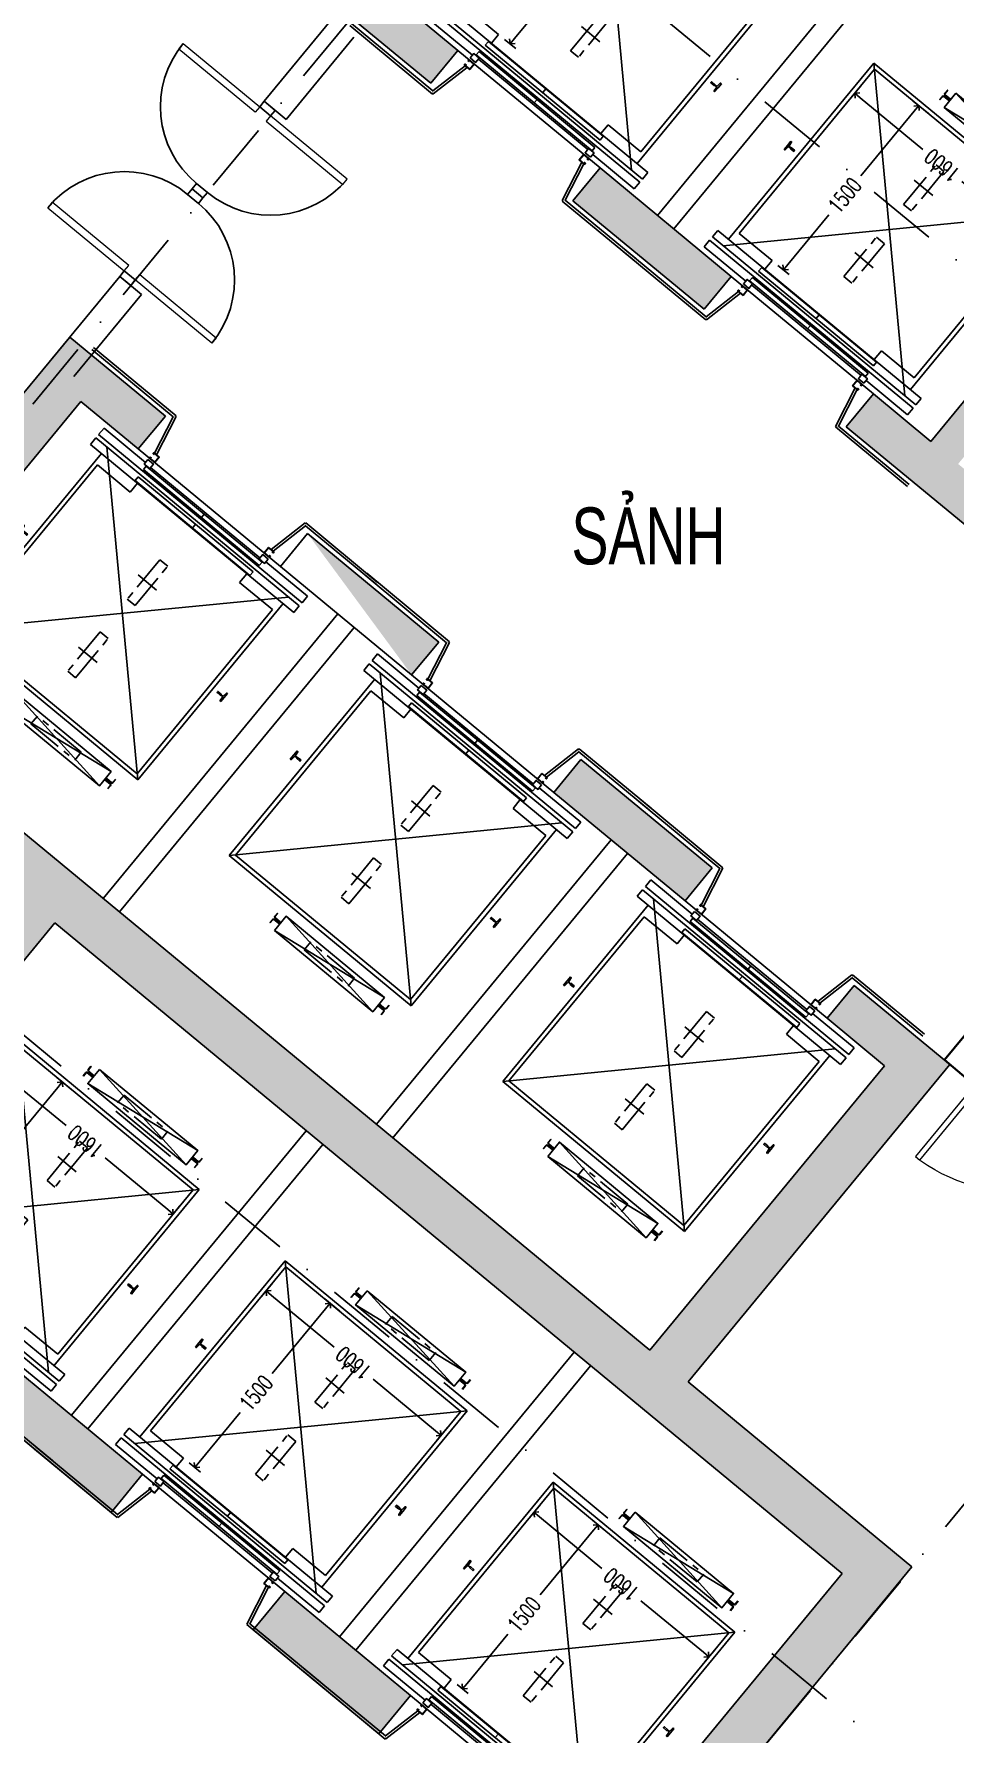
# Model space of a CAD drawing. Header units: millimetres. Extents: x -1534340 to 1713810, y -1348191 to 1114081.
# Drawn here: x 1480336 to 1486824, y -245561 to -233583 of the extents above; entities that cross this region are included whole.
import ezdxf
from ezdxf.enums import TextEntityAlignment as Align

# ---------------------------------------------------------------- set-up
doc = ezdxf.new("R2010")
doc.units = ezdxf.units.MM
doc.header["$LTSCALE"] = 100
doc.header["$PDMODE"] = 32
doc.header["$PDSIZE"] = 2.5
for name, pattern in [('HIDDEN', [0.375, 0.25, -0.125]), ('xref.asix of  podium$0$xref.asix of  podium$0$CENTERX2', [4, 2.5, -0.5, 0.5, -0.5]), ('xref.asix of  podium$0$xref.asix of  podium$0$DASHDOT', [1, 0.5, -0.25, 0, -0.25]), ('xref.asix of  podium$0$xref.asix of  podium$0$HIDDEN', [0.375, 0.25, -0.125]), ('xref.asix of  podium$0$xref.asix of  podium$0$PHANTOMX2', [5, 2.5, -0.5, 0.5, -0.5, 0.5, -0.5]), ('Xref.Asix of Basement B2$0$HIDDEN', [0.375, 0.25, -0.125])]:
    doc.linetypes.add(name, pattern=pattern)
for name, color, linetype, lineweight in [('A-DOOR', 1, 'Continuous', 9), ('KT-Net cat', 1, 'Continuous', 40), ('KT-Net cua', 87, 'Continuous', 9), ('x_C10_Core_Tower$0$A-DOOR', 31, 'Continuous', 5)]:
    doc.layers.add(name, color=color, linetype=linetype, lineweight=lineweight)
for name, color, linetype in [('A-WALL-FNSH', 200, 'Continuous'), ('ccu12-Manh', 8, 'Continuous'), ('KT-Text', 7, 'Continuous'), ('x_C10_Core_Tower$0$A-DOOR-SWING', 8, 'Continuous'), ('xref.asix of  podium$0$xref.asix of  podium$0$KC-Betong', 6, 'Continuous'), ('xref.asix of  podium$0$xref.asix of  podium$0$KT-Hatch', 251, 'Continuous'), ('xref.asix of  podium$0$xref.asix of  podium$0$KT-Luoi truc South Tower', 8, 'xref.asix of  podium$0$xref.asix of  podium$0$DASHDOT'), ('xref.asix of  podium$0$xref.asix of  podium$0$KT-Net cot vach', 6, 'Continuous'), ('xref.asix of  podium$0$xref.asix of  podium$0$KT-Net manh', 139, 'Continuous'), ('xref.asix of  podium$0$xref.asix of  podium$0$KT-Noi that', 36, 'Continuous'), ('xref.asix of  podium$0$xref.asix of  podium$0$KT-Thay', 7, 'Continuous')]:
    doc.layers.add(name, color=color, linetype=linetype)
doc.layers.add('Xref.Asix of Basement B2$0$KT-Chi gioi XD', color=7, linetype='Xref.Asix of Basement B2$0$HIDDEN', true_color=0x0066cc)
doc.styles.add('xref.asix of  podium$0$xref.asix of  podium$0$DIM', font='vnsimli.shx', dxfattribs={"width": 0.7})
doc.styles.add('Xref_ST_MBDV Cot vach 30.7.2022$0$Arial', font='arial.ttf', dxfattribs={"width": 0.7})
doc.dimstyles.new('xref.asix of  podium$0$xref.asix of  podium$0$CCU 1-100 A1', dxfattribs={"dimscale": 100, "dimtxt": 2.2, "dimasz": 1, "dimexe": 1, "dimexo": 0, "dimgap": 1, "dimtad": 1, "dimdec": 0, "dimdsep": 46, "dimtxsty": 'xref.asix of  podium$0$xref.asix of  podium$0$DIM', "dimblk1": 'xref.asix of  podium$0$xref.asix of  podium$0$_ARCHTICK', "dimblk2": 'xref.asix of  podium$0$xref.asix of  podium$0$_ARCHTICK', "dimsah": 1, "dimcen": 0, "dimdle": 1, "dimclrd": 256, "dimclre": 256, "dimclrt": 31, "dimadec": 0, "dimazin": 0, "dimtfac": 1, "dimtdec": 0, "dimtix": 1, "dimtmove": 2, "dimatfit": 3, "dimldrblk": 'xref.asix of  podium$0$xref.asix of  podium$0$_ARCHTICK', "dimfxl": 8, "dimtolj": 1, "dimarcsym": 0})

# ---------------------------------------------------------------- blocks, each defined once
blk = doc.blocks.new('xref.asix of  podium$0$xref.asix of  podium$0$_Open90')
at = {"color": 0, "linetype": 'ByBlock', "lineweight": -2}
for p, q in [((0, 0), (-1, 0)), ((-0.5, 0.5), (0, 0)), ((0, 0), (-0.5, -0.5))]:
    blk.add_line(p, q, dxfattribs=at)
blk = doc.blocks.new('*D2865')
at = {"layer": 'Defpoints', "color": 5, "transparency": 16777216}
for p, q in [((-2230.006080747116, 1494.255069669336), (-2230.006080747116, 1595.840436879545)), ((-730.0060807466507, 1457.189424308017), (-730.0060807466507, 1595.840436879545)), ((-2180.006080747116, 1545.840436879545), (-1728.427059651197, 1545.840436879545)), ((-780.0060807466507, 1545.840436879545), (-1371.760392984531, 1545.840436879545))]:
    blk.add_line(p, q, dxfattribs=at)
at = {"layer": 'Defpoints', "color": 0, "transparency": 16777216}
for p in [(-2230.006080747116, 1545.840436879545), (-2230.006080747116, 1494.255069669336, -3.230259272854623e-06), (-730.0060807466507, 1457.189424308017, -3.230259272854623e-06)]:
    blk.add_point(p, dxfattribs=at)
at = {"layer": 'Defpoints', "color": 5, "transparency": 16777216, "xscale": 50, "yscale": 50, "zscale": 50, "rotation": 180}
blk.add_blockref('xref.asix of  podium$0$xref.asix of  podium$0$_Open90', (-2230.006080747116, 1545.840436879545), dxfattribs=at)
at = {"layer": 'Defpoints', "color": 5, "transparency": 16777216, "xscale": 50, "yscale": 50, "zscale": 50}
blk.add_blockref('xref.asix of  podium$0$xref.asix of  podium$0$_Open90', (-730.0060807466507, 1545.840436879545), dxfattribs=at)
at = {"layer": 'Defpoints', "color": 5, "transparency": 16777216, "insert": (-1550.093726317864, 1545.840436877683), "char_height": 110, "attachment_point": 5, "style": 'xref.asix of  podium$0$xref.asix of  podium$0$DIM'}
blk.add_mtext('\\A1;1500', dxfattribs=at)
blk = doc.blocks.new('xref.asix of  podium$0$xref.asix of  podium$0$_ARCHTICK')
at = {"color": 0, "linetype": 'ByBlock', "const_width": 0.15}
blk.add_lwpolyline([(-0.5, -0.5), (0.5, 0.5)], dxfattribs=at)
blk = doc.blocks.new('*D2866')
at = {"layer": 'Defpoints', "color": 5, "transparency": 16777216}
for p, q in [((-879.0568600944248, 1950.00233189948), (-1000.17269061273, 1950.00233189948)), ((-950.1726906127304, 1900.00233189948), (-950.1726906127303, 1328.33566523095)), ((-950.1726906127301, 400.0023318976165), (-950.1726906127302, 971.668998564283)), ((-879.0568600944248, 350.0023318976165), (-1000.17269061273, 350.0023318976164))]:
    blk.add_line(p, q, dxfattribs=at)
at = {"layer": 'Defpoints', "color": 0, "transparency": 16777216}
for p in [(-879.0568600944248, 1950.00233189948, -3.230259272854623e-06), (-950.1726906127301, 350.0023318976164), (-879.0568600944248, 350.0023318976165, -3.230259272854622e-06)]:
    blk.add_point(p, dxfattribs=at)
at = {"layer": 'Defpoints', "color": 5, "transparency": 16777216, "xscale": 50, "yscale": 50, "zscale": 50}
for p, rotation in [((-950.1726906127304, 1950.00233189948), 90), ((-950.1726906127301, 350.0023318976164), 270)]:
    blk.add_blockref('xref.asix of  podium$0$xref.asix of  podium$0$_Open90', p, dxfattribs=dict(at, rotation=rotation))
at = {"layer": 'Defpoints', "color": 5, "transparency": 16777216, "insert": (-950.17269060947, 1150.002331897616), "char_height": 110, "attachment_point": 5, "rotation": 90, "style": 'xref.asix of  podium$0$xref.asix of  podium$0$DIM'}
blk.add_mtext('\\A1;1600', dxfattribs=at)
blk = doc.blocks.new('x_C10_Core_Tower$0$cd 80')
at = {"layer": 'x_C10_Core_Tower$0$A-DOOR'}
for points in [[(100, 0), (100, 700), (50, 700), (50, 0)], [(0, 0), (0, -100), (50, -100), (50, 0)], [(750, -2.91038304567337e-11), (750, -100.0000000000291), (800, -100.0000000000291), (800, -2.91038304567337e-11)]]:
    blk.add_lwpolyline(points, close=True, dxfattribs=at)
at = {"layer": 'x_C10_Core_Tower$0$A-DOOR-SWING'}
blk.add_arc((50, 0), 700, 0, 90, dxfattribs=at)
blk = doc.blocks.new('door')
at = {"layer": 'A-WALL-FNSH'}
for p, q in [((12553675.5, 610806.0000117016), (12553675.5, 610056)), ((12553875.5, 610806.0000117016), (12553875.5, 610055.9999999995)), ((12553675.5, 610056), (12553875.49999999, 610055.9999999995)), ((12553675.5, 608456.0000000005), (12553675.5, 607706.0000145743)), ((12553675.5, 608456.0000000005), (12553875.5, 608456)), ((12553875.5, 608456.0000000005), (12553875.5, 607706.0000145738))]:
    blk.add_line(p, q, dxfattribs=at)
at = {"layer": 'A-DOOR'}
for p, xscale, rotation in [((12553675.5, 610055.9999999986), -0.9999999999999999, 90), ((12553775.5, 608455.9999999981), -0.9999999999999998, 270)]:
    blk.add_blockref('x_C10_Core_Tower$0$cd 80', p, dxfattribs=dict(at, xscale=xscale, rotation=rotation))
for p, rotation in [((12553775.5, 610055.9999999981), 270), ((12553675.5, 608455.9999999986), 90)]:
    blk.add_blockref('x_C10_Core_Tower$0$cd 80', p, dxfattribs=dict(at, rotation=rotation))
blk = doc.blocks.new('Door 1.2m clear')
for points, elevation in [([(25.00310290046036, 199.9998936485499), (25.00373746268451, 1399.999893646687), (65.00373746082187, 1399.999872496352), (65.00310290232301, 199.9998724956531)], 4.460949439605047e-09), ([(-49.99700285680592, -5.820766090598768e-09), (25.00299714319408, -0.0001437005121260874), (25.00310290232301, 199.9998563001864), (-49.99689709767699, 199.9999999965075)], 4.460949439696192e-09), ([(1225.00274159573, -0.0001437019090855165), (1300.002741590142, -0.0002873947378003641), (1300.002847351134, 199.999712606892), (1225.002847351134, 199.9998562990222)], 0.000145722916264076)]:
    blk.add_lwpolyline(points, close=True, dxfattribs=dict(elevation=elevation))
at = {"color": 8}
blk.add_arc((-27.63843296840787, 149.9999214804266, -3.524967772395459e-05), 1253.725465295016, 2.483824472402556, 85.39429157732425, dxfattribs=at)
blk = doc.blocks.new('xref.asix of  podium$0$xref.asix of  podium$0$TM 1000kg')
at = {"layer": 'xref.asix of  podium$0$xref.asix of  podium$0$KT-Net manh'}
for p, q in [((-2849.992175524589, 2500.000000001863), (-2849.992175524589, 1742.237188449129)), ((-2831.992175524589, 2500.000000001863), (-2831.992175524123, 1754.380282491446)), ((-2499.99217552552, 1800), (-2500.000000003725, 500)), ((-2849.992175524589, 1742.237188449129), (-2846.992175522726, 1742.237188449129)), ((-2846.992175522726, 1742.237188449129), (-2846.99217552226, 1739.237188450992)), ((-2550.006080746651, 1674.237188450992), (-2846.99217552226, 1739.237188450992)), ((-2550.006080746651, 1692.663264481351), (-2831.992175524123, 1754.380282491446)), ((-2550.006080747116, 625.7628115508705), (-2846.992175522726, 560.7628115508705)), ((-2550.006080746651, 607.3367355205119), (-2831.992175524123, 545.6197175085545)), ((-2849.992175524123, 557.7628115508705), (-2846.992175522726, 557.7628115508705)), ((-2849.992175524589, -100), (-2849.992175524123, 557.7628115508705)), ((-2846.992175522726, 557.7628115508705), (-2846.992175522726, 560.7628115508705)), ((-2831.992175524589, -100), (-2831.992175524123, 545.6197175085545))]:
    blk.add_line(p, q, dxfattribs=at)
at = {"layer": 'xref.asix of  podium$0$xref.asix of  podium$0$KT-Net manh', "const_width": 2}
for points in [[(-2846.992175522726, 1742.237188449129), (-2831.992175524123, 1754.380282491446)], [(-2846.992175522726, 557.7628115508705), (-2831.992175524123, 545.6197175085545)]]:
    blk.add_lwpolyline(points, dxfattribs=at)
at = {"layer": 'xref.asix of  podium$0$xref.asix of  podium$0$KT-Net manh', "ltscale": 2}
for points in [[(-2510.006080746651, 1700.002331899479), (-2500.006080746185, 1700.002331899479), (-2500.006080746651, 1650.002331897616), (-2550.006080747116, 1650.002331897616), (-2550.006080747116, 1700.002331899479), (-2540.006080747116, 1700.002331897616), (-2540.006080746185, 1690.002331899479), (-2541.606080746744, 1690.002331897616), (-2541.606080746744, 1698.402331897989), (-2548.406080747023, 1698.402331897989), (-2548.406080746558, 1651.602331899107), (-2501.606080746744, 1651.602331899107), (-2501.606080746744, 1698.402331896126), (-2508.406080746558, 1698.402331897989), (-2508.406080746558, 1690.002331899479), (-2510.006080747116, 1690.002331895754)], [(-2510.006080747116, 599.9976681042463), (-2500.006080746651, 599.9976681042463), (-2500.006080747116, 649.9976681023836), (-2550.006080746185, 649.9976681042463), (-2550.006080746651, 599.9976681042463), (-2540.006080747116, 599.9976681042463), (-2540.006080747116, 609.9976681023836), (-2541.606080746744, 609.9976681042463), (-2541.606080746744, 601.5976681020111), (-2548.406080747023, 601.5976681038737), (-2548.406080746558, 648.3976681027561), (-2501.606080746744, 648.3976681046188), (-2501.606080746744, 601.5976681038737), (-2508.406080746558, 601.5976681038737), (-2508.406080747489, 609.9976681042463), (-2510.006080746651, 609.9976681042463)]]:
    blk.add_lwpolyline(points, close=True, dxfattribs=at)
at = {"layer": 'xref.asix of  podium$0$xref.asix of  podium$0$KT-Noi that', "linetype": 'Continuous', "ltscale": 2}
for p, q in [((-2460.006080746651, 2080.002331897616, -3.230259272854623e-06), (-2460.006080746651, 1700.002331897616, -3.230259272854623e-06)), ((-2400.006080747116, 2080.002331897616, -3.230259272854623e-06), (-2460.006080746651, 2080.002331897616, -3.230259272854623e-06)), ((-2400.006080746651, 220.0023318976164, -3.230259272854623e-06), (-2400.006080747116, 2080.002331897616, -3.230259272854623e-06)), ((-2370.006080746651, 220.002331899479, -3.230259272854623e-06), (-2370.006080747116, 2080.002331899479, -3.230259272854623e-06)), ((-2370.006080747116, 2080.002331899479, -3.230259272854623e-06), (-2310.006080746651, 2080.002331897616, -3.230259272854623e-06)), ((-2310.006080747116, 220.0023318976164, -3.230259272854623e-06), (-2310.006080746651, 2080.002331897616, -3.230259272854623e-06)), ((-2310.006080747116, 1981.002331897616, -3.230259272854623e-06), (-700.0060807466507, 1981.002331897616, -3.230259272854623e-06)), ((-2230.006080746651, 1950.002331897616, -3.230259272854623e-06), (-730.0060807471164, 1950.002331899479, -3.230259272854623e-06)), ((-2230.006080746651, 1950.002331897616, -3.230259272854623e-06), (-2230.006080747116, 1650.002331899479, -3.230259272854623e-06)), ((-730.0060807471164, 1950.002331899479, -3.230259272854623e-06), (-730.0060807471164, 350.0023318976164, -3.230259272854623e-06)), ((-700.0060807466507, 1981.002331897616, -3.230259272854623e-06), (-700.0060807466507, 319.0023318976164, -3.230259272854623e-06)), ((-2441.259975501802, 620.0023318976164, -3.230259272854623e-06), (-2441.259975501802, 1680.002331897616, -3.230259272854623e-06)), ((-2411.006080747116, 1680.002331897616, -3.230259272854623e-06), (-2441.259975501802, 1680.002331897616, -3.230259272854623e-06)), ((-2411.006080747116, 620.0023318976164, -3.230259272854623e-06), (-2411.006080747116, 1680.002331897616, -3.230259272854623e-06)), ((-2455.006080746185, 650.0023318976164, -3.230259272854623e-06), (-2455.006080746185, 1650.002331899479, -3.230259272854623e-06)), ((-2348.006080747116, 625.0023318976164, -3.230259272854623e-06), (-2348.006080746651, 1675.002331897616, -3.230259272854623e-06)), ((-2348.006080746651, 1675.002331897616, -3.230259272854623e-06), (-2314.006080747116, 1675.002331897616, -3.230259272854623e-06)), ((-2314.006080746185, 625.0023318976164, -3.230259272854623e-06), (-2314.006080747116, 1675.002331897616, -3.230259272854623e-06)), ((-2310.006080747116, 1650.002331899479, -3.230259272854623e-06), (-2230.006080747116, 1650.002331899479, -3.230259272854623e-06)), ((-2411.006080747116, 1150.002331897616, -3.230259272854623e-06), (-2441.259975501802, 1150.002331897616, -3.230259272854623e-06)), ((-2314.006080747116, 1150.002331899479, -3.230259272854623e-06), (-2348.006080746651, 1150.002331897616, -3.230259272854623e-06)), ((-2460.006080747116, 220.0023318976164, -3.230259272854623e-06), (-2460.006080747116, 600.0023318976164, -3.230259272854623e-06)), ((-2411.006080747116, 620.0023318976164, -3.230259272854623e-06), (-2441.259975501802, 620.0023318976164, -3.230259272854623e-06)), ((-2348.006080747116, 625.0023318976164, -3.230259272854623e-06), (-2314.006080746185, 625.0023318976164, -3.230259272854623e-06)), ((-2310.006080746185, 650.002331899479, -3.230259272854623e-06), (-2230.006080747116, 650.0023318976164, -3.230259272854623e-06)), ((-2230.006080746651, 350.0023318976164, -3.230259272854623e-06), (-2230.006080747116, 650.0023318976164, -3.230259272854623e-06)), ((-2310.006080746651, 319.0023318976164, -3.230259272854623e-06), (-700.0060807466507, 319.0023318976164, -3.230259272854623e-06)), ((-2230.006080746651, 350.0023318976164, -3.230259272854623e-06), (-730.0060807471164, 350.0023318976164, -3.230259272854623e-06)), ((-2400.006080746651, 220.0023318976164, -3.230259272854623e-06), (-2460.006080747116, 220.0023318976164, -3.230259272854623e-06)), ((-2370.006080746651, 220.002331899479, -3.230259272854623e-06), (-2310.006080747116, 220.0023318976164, -3.230259272854623e-06))]:
    blk.add_line(p, q, dxfattribs=at)
at = {"layer": 'xref.asix of  podium$0$xref.asix of  podium$0$KT-Noi that', "linetype": 'Continuous'}
for p, q in [((-1572.506080747116, 2077.002331897616, -3.230259272854623e-06), (-1572.506080747116, 2082.002331897616, -3.230259272854623e-06)), ((-1572.506080747116, 2082.002331897616, -3.230259272854623e-06), (-1535.006080747116, 2082.002331897616, -3.230259272854623e-06)), ((-1569.506080746651, 2074.002331899479, -3.230259272854623e-06), (-1540.066080747172, 2070.902331897989, -3.230259272854623e-06)), ((-1540.006080746651, 2021.002331899479, -3.230259272854623e-06), (-1540.006080746185, 2050.002331899479, -3.230259272854623e-06)), ((-1537.066080746707, 2054.123071327806, -3.230259272854623e-06), (-1537.066080746707, 2067.902331897989, -3.230259272854623e-06)), ((-1497.506080746651, 2082.002331897616, -3.230259272854623e-06), (-1535.006080747116, 2082.002331897616, -3.230259272854623e-06)), ((-1532.946080746595, 2054.123071325943, -3.230259272854623e-06), (-1532.946080747526, 2067.902331897989, -3.230259272854623e-06)), ((-1530.006080747116, 2021.002331899479, -3.230259272854623e-06), (-1530.006080746651, 2050.002331897616, -3.230259272854623e-06)), ((-1500.506080746185, 2074.002331899479, -3.230259272854623e-06), (-1529.946080746595, 2070.902331896126, -3.230259272854623e-06)), ((-1497.506080746651, 2077.002331899479, -3.230259272854623e-06), (-1497.506080746651, 2082.002331897616, -3.230259272854623e-06)), ((-1539.006080746651, 2020.002331897616, -3.230259272854623e-06), (-1535.006080746185, 2020.002331899479, -3.230259272854623e-06)), ((-1531.006080747116, 2020.002331897616, -3.230259272854623e-06), (-1535.006080746185, 2020.002331899479, -3.230259272854623e-06)), ((-603.506080746185, 1460.002341898158, -3.230259272854623e-06), (-574.4060807465576, 1460.002341898158, -3.230259272854623e-06)), ((-603.506080746185, 1456.802341897041, -3.230259272854623e-06), (-603.506080746185, 1460.002341898158, -3.230259272854623e-06)), ((-603.506080746185, 1456.802341897041, -3.230259272854623e-06), (-574.4060807465576, 1456.802341897041, -3.230259272854623e-06)), ((-568.206080746837, 1406.202341899276, -3.230259272854623e-06), (-568.206080746837, 1450.602341897786, -3.230259272854623e-06)), ((-565.0060807471164, 1406.202341897413, -3.230259272854623e-06), (-565.0060807471164, 1450.602341897786, -3.230259272854623e-06)), ((-555.0060807471164, 1406.202341897413, -3.230259272854623e-06), (-555.0060807471164, 1450.602341897786, -3.230259272854623e-06)), ((-551.8060807464644, 1406.202341897413, -3.230259272854623e-06), (-551.8060807464644, 1450.602341897786, -3.230259272854623e-06)), ((-516.506080746185, 1460.002341898158, -3.230259272854623e-06), (-545.6060807467438, 1460.002341896296, -3.230259272854623e-06)), ((-516.506080746185, 1456.802341898903, -3.230259272854623e-06), (-545.6060807467438, 1456.802341897041, -3.230259272854623e-06)), ((-516.506080746185, 1456.802341898903, -3.230259272854623e-06), (-516.506080746185, 1460.002341898158, -3.230259272854623e-06)), ((-558.0060807471164, 1403.202341897413, -3.230259272854623e-06), (-562.0060807466507, 1403.202341899276, -3.230259272854623e-06)), ((-558.0060807466507, 1400.002341898158, -3.230259272854623e-06), (-562.0060807471164, 1400.002341896296, -3.230259272854623e-06)), ((-568.2060807473026, 493.8023218978196, -3.230259272854623e-06), (-568.206080746837, 449.4023218974471, -3.230259272854623e-06)), ((-565.0060807466507, 493.8023218996823, -3.230259272854623e-06), (-565.006080746185, 449.4023218993098, -3.230259272854623e-06)), ((-558.006080746185, 500.0023218989372, -3.230259272854623e-06), (-562.0060807466507, 500.0023218989372, -3.230259272854623e-06)), ((-558.006080746185, 496.8023218978196, -3.230259272854623e-06), (-562.0060807466507, 496.8023218978196, -3.230259272854623e-06)), ((-555.0060807471164, 493.8023218978196, -3.230259272854623e-06), (-555.0060807471164, 449.4023218993098, -3.230259272854623e-06)), ((-551.8060807469301, 493.8023218996823, -3.230259272854623e-06), (-551.8060807469301, 449.4023218993098, -3.230259272854623e-06)), ((-603.506080746185, 443.2023218981922, -3.230259272854623e-06), (-574.4060807465576, 443.2023218981922, -3.230259272854623e-06)), ((-603.506080746185, 440.0023218989372, -3.230259272854623e-06), (-574.4060807465576, 440.0023218970746, -3.230259272854623e-06)), ((-516.5060807471164, 443.2023218963295, -3.230259272854623e-06), (-545.6060807467438, 443.2023218981922, -3.230259272854623e-06)), ((-516.5060807471164, 440.0023218970746, -3.230259272854623e-06), (-545.6060807467438, 440.0023218970746, -3.230259272854623e-06)), ((-1540.006080747116, 279.0023318976164, -3.230259272854623e-06), (-1540.006080747116, 250.0023318976164, -3.230259272854623e-06)), ((-1539.006080747116, 280.0023318976164, -3.230259272854623e-06), (-1535.006080747116, 280.0023318976164, -3.230259272854623e-06)), ((-1537.066080746707, 245.8815924711525, -3.230259272854623e-06), (-1537.066080746707, 232.1023318972439, -3.230259272854623e-06)), ((-1531.006080746651, 280.002331899479, -3.230259272854623e-06), (-1535.006080747116, 280.0023318976164, -3.230259272854623e-06)), ((-1532.946080746595, 245.8815924692899, -3.230259272854623e-06), (-1532.946080746595, 232.1023318991065, -3.230259272854623e-06)), ((-1530.006080747116, 279.0023318976164, -3.230259272854623e-06), (-1530.006080747116, 250.0023318976164, -3.230259272854623e-06)), ((-1572.506080746651, 223.0023318976164, -3.230259272854623e-06), (-1572.506080747116, 218.0023318976164, -3.230259272854623e-06)), ((-1572.506080747116, 218.0023318976164, -3.230259272854623e-06), (-1535.006080747116, 218.002331899479, -3.230259272854623e-06)), ((-1569.506080747116, 226.0023318976164, -3.230259272854623e-06), (-1540.066080746707, 229.1023318991065, -3.230259272854623e-06)), ((-1497.506080746185, 218.0023318976164, -3.230259272854623e-06), (-1535.006080747116, 218.002331899479, -3.230259272854623e-06)), ((-1500.506080747116, 226.0023318976164, -3.230259272854623e-06), (-1529.946080746595, 229.1023318972439, -3.230259272854623e-06)), ((-1497.506080747116, 223.0023318976164, -3.230259272854623e-06), (-1497.506080746185, 218.0023318976164, -3.230259272854623e-06))]:
    blk.add_line(p, q, dxfattribs=at)
at = {"layer": 'xref.asix of  podium$0$xref.asix of  podium$0$KT-Noi that', "linetype": 'xref.asix of  podium$0$xref.asix of  podium$0$HIDDEN', "ltscale": 500}
for p, q in [((-2370.006080746651, 1981.002331899479, -3.230259272854623e-06), (-700.0060807466507, 319.0023318976164, -3.230259272854623e-06)), ((-2370.006080746651, 319.002331899479, -3.230259272854623e-06), (-700.0060807466507, 1981.002331897616, -3.230259272854623e-06)), ((-495.0060807471164, 1400.002331897616, -3.230259272854623e-06), (-625.0060807471164, 500.0023318976164, -3.230259272854623e-06)), ((-495.0060807471164, 500.0023318976164, -3.230259272854623e-06), (-625.0060807471164, 1400.002331897616, -3.230259272854623e-06))]:
    blk.add_line(p, q, dxfattribs=at)
at = {"layer": 'xref.asix of  podium$0$xref.asix of  podium$0$KT-Noi that', "linetype": 'xref.asix of  podium$0$xref.asix of  podium$0$CENTERX2'}
for p, q in [((-1815.006080747116, 1236.002331897616, -3.230259272854623e-06), (-1815.006080747116, 1066.653990868479, -3.230259272854623e-06)), ((-1155.006080747116, 1236.002331897616, -3.230259272854623e-06), (-1155.006080746651, 1066.653990868479, -3.230259272854623e-06))]:
    blk.add_line(p, q, dxfattribs=at)
at = {"layer": 'xref.asix of  podium$0$xref.asix of  podium$0$KT-Noi that', "linetype": 'Continuous', "ltscale": 2, "elevation": -3.230261762599158e-06}
for points in [[(-2485.006080748513, 1700.002331897616), (-2445.006080748979, 1700.002331897616), (-2445.006080748979, 1650.002331897616), (-2485.006080748048, 1650.002331897616)], [(-495.0060807471164, 1400.002331897616), (-625.0060807471164, 1400.002331897616), (-625.0060807471164, 500.0023318976164), (-495.0060807471164, 500.0023318976164)], [(-2485.006080748513, 600.0023318976164), (-2445.006080748048, 600.0023318976164), (-2445.006080748048, 650.0023318976164), (-2485.006080748048, 650.0023318976164)]]:
    blk.add_lwpolyline(points, close=True, dxfattribs=at)
at = {"layer": 'xref.asix of  podium$0$xref.asix of  podium$0$KT-Noi that', "linetype": 'xref.asix of  podium$0$xref.asix of  podium$0$PHANTOMX2', "elevation": -3.230261762599158e-06}
for points in [[(-1635.006080747116, 1186.002331897616), (-1635.006080746651, 1114.002331897616), (-1995.006080746185, 1114.002331899479), (-1995.006080747116, 1186.002331897616)], [(-975.0060807471164, 1186.002331897616), (-975.0060807471164, 1114.002331899479), (-1335.006080746651, 1114.002331899479), (-1335.006080747116, 1186.002331899479)], [(-524.0060807471164, 1150.002331897616), (-524.0060807466507, 750.0023318976164), (-596.0060807466507, 750.002331899479), (-596.006080746185, 1150.002331897616)]]:
    blk.add_lwpolyline(points, close=True, dxfattribs=at)
at = {"layer": 'xref.asix of  podium$0$xref.asix of  podium$0$KT-Noi that', "linetype": 'Continuous'}
for centre, radius, start, end in [((-1569.506080746651, 2077.002331899479, -3.230259272854623e-06), 2.999999999999999, 180, 270), ((-1540.066080746707, 2067.902331897989, -3.230259272854623e-06), 2.999999999999999, 0, 90), ((-1542.280197382439, 2054.733994737267, -3.230259272854623e-06), 5.249784729042549, 295.669721089052, 353.317283601595), ((-1529.946080746595, 2067.902331897989, -3.230259272854623e-06), 2.999999999999999, 90, 180), ((-1527.731964111794, 2054.73399473913, -3.230259272854623e-06), 5.249784729042549, 186.682716398405, 244.3302788869008), ((-1500.506080747116, 2077.002331899479, -3.230259272854623e-06), 2.999999999999999, 270, 0), ((-1539.006080746651, 2021.002331899479, -3.230259272854623e-06), 0.9999999999999998, 180, 270), ((-1531.006080747116, 2021.002331897616, -3.230259272854623e-06), 0.9999999999999998, 270, 0), ((-574.4060807465576, 1450.602341897786, -3.230259272854623e-06), 9.399999999997842, 0, 90), ((-574.4060807465576, 1450.602341897786, -3.230259272854623e-06), 6.199999999997338, 0, 90), ((-545.6060807467438, 1450.602341897786, -3.230259272854623e-06), 9.400000000001473, 90, 180), ((-545.6060807467438, 1450.602341897786, -3.230259272854623e-06), 6.200000000004373, 90, 180), ((-562.0060807466507, 1406.202341897413, -3.230259272854623e-06), 6.200000000000758, 180, 270), ((-562.0060807466507, 1406.202341897413, -3.230259272854623e-06), 2.999999999999834, 180, 270), ((-558.006080746185, 1406.202341899276, -3.230259272854623e-06), 3.000000000000044, 270, 0), ((-558.006080746185, 1406.202341899276, -3.230259272854623e-06), 6.199999999997129, 270, 0), ((-562.006080746185, 493.8023218996823, -3.230259272854623e-06), 6.200000000000758, 90, 180), ((-562.006080746185, 493.8023218996823, -3.230259272854623e-06), 2.999999999999834, 90, 180), ((-558.0060807471164, 493.8023218978196, -3.230259272854623e-06), 6.199999999997129, 0, 90), ((-558.0060807471164, 493.8023218978196, -3.230259272854623e-06), 3.000000000000044, 0, 90), ((-574.4060807470232, 449.4023218974471, -3.230259272854623e-06), 6.199999999997338, 270, 0), ((-574.4060807470232, 449.4023218974471, -3.230259272854623e-06), 9.399999999997842, 270, 0), ((-545.6060807467438, 449.4023218993098, -3.230259272854623e-06), 9.400000000001473, 180, 270), ((-545.6060807467438, 449.4023218993098, -3.230259272854623e-06), 6.200000000004373, 180, 270), ((-1539.006080747116, 279.0023318976164, -3.230259272854623e-06), 0.9999999999999998, 90, 180), ((-1542.280197382439, 245.2706690579653, -3.230259272854623e-06), 5.249784729042549, 6.68271639840503, 64.33027888690081), ((-1527.731964110862, 245.2706690579653, -3.230259272854623e-06), 5.249784729042549, 115.669721089052, 173.317283601595), ((-1531.006080746651, 279.0023318976164, -3.230259272854623e-06), 0.9999999999999998, 0, 90), ((-1569.506080747116, 223.0023318957537, -3.230259272854623e-06), 2.999999999999999, 90, 180), ((-1540.066080746707, 232.1023318991065, -3.230259272854623e-06), 2.999999999999999, 270, 0), ((-1529.946080746595, 232.1023318991065, -3.230259272854623e-06), 2.999999999999999, 180, 270), ((-1500.506080746651, 223.0023318976164, -3.230259272854623e-06), 2.999999999999999, 0, 90)]:
    blk.add_arc(centre, radius, start, end, dxfattribs=at)
at = {"layer": 'Defpoints', "color": 5}
for base, p1, p2, angle, picture, middle in [((-950.1726906127301, 350.0023318976164), (-879.0568600944243, 1950.002331899479, -3.230259272854623e-06), (-879.0568600944243, 350.0023318976164, -3.230259272854622e-06), 90, '*D2866', (-950.17269060947, 1150.002331897616)), ((-2230.006080747116, 1545.840436879545), (-730.0060807466507, 1457.189424308017, -3.230259272854623e-06), (-2230.006080747116, 1494.255069669336, -3.230259272854623e-06), 180, '*D2865', (-1550.093726317864, 1545.840436877683))]:
    dim = blk.add_linear_dim(base=base, p1=p1, p2=p2, angle=angle, dimstyle='xref.asix of  podium$0$xref.asix of  podium$0$CCU 1-100 A1', override={"dimscale": 50, "dimblk1": 'xref.asix of  podium$0$xref.asix of  podium$0$_Open90', "dimblk2": 'xref.asix of  podium$0$xref.asix of  podium$0$_Open90', "dimclrd": 5, "dimclre": 5, "dimclrt": 5, "dimlwd": 65535, "dimlwe": 65535}, dxfattribs=at)
    dim.commit()
    dim.dimension.update_dxf_attribs({"geometry": picture, "text_midpoint": middle, "dimtype": 128})
blk = doc.blocks.new('312')
at = {"layer": 'xref.asix of  podium$0$xref.asix of  podium$0$KT-Hatch'}
h = blk.add_hatch(dxfattribs=at)
h.set_pattern_fill('1BETONG2-BOP', color=256, scale=49.99999999999999, angle=3.22671114544529e-07, pattern_type=2)
h.set_pattern_definition([(10.44882705988062, (1458167.228621543, -244178.5149215314), (256.5446965381319, -252.5565652987322), [37.49999999999954, -412.4999999999962]), (315.4488270598805, (1458167.228621543, -244178.5149215314), (185.9930779788019, 334.1673377050216), [29.99999999999998, -329.9999999999998]), (60.90022705988057, (1458188.607346988, -244199.5612996068), (442.5378345059588, 81.61042674110834), [31.870095, -350.5710559999999]), (6.633027059880637, (1458230.905334784, -244101.4093044155), (358.7528642723287, -403.6042397824925), [56.24999999999999, -618.7499999999999]), (57.08442705988057, (1458260.801385548, -244135.0430096966), (670.4818451739175, 77.96855250667932), [47.80514399999954, -525.8564999999926]), (311.6330270598806, (1458230.905334784, -244101.4093044155), (670.4817844404745, 77.96907605543862), [44.99999999999998, -494.9999999999998]), (341.4488270598806, (1458253.538965032, -244152.5240653149), (101.9371948411485, -345.2662860825724), [37.49999999999955, -412.4999999999964]), (186.4488270598807, (1458253.538965032, -244152.5240653149), (142.6475603821028, -354.8420890507846), [29.99999999999999, -329.9999999999999]), (31.90022705988063, (1458262.033712922, -244181.2962612776), (426.6178312102023, -143.1685119556411), [31.870095, -350.5710559999999]), (27.94882705988063, (1458167.228621543, -244178.5149215314), (33.61392329986037, 163.1307731863951), [0, -325.9999999999997, 0, -334.9999999999997, 0, -331.2499999999997]), (324.9488270598806, (1458167.228621543, -244178.5149215314), (230.258347922809, 56.32617696825007), [0, -190.9999999999999, 0, -318.4999999999999, 0, -126.25]), (287.9488270598807, (1458081.255858459, -244107.5153862677), (198.622441359126, -178.6558274687409), [0, -125, 0, -389.9999999999999, 0, -517.4999999999999]), (277.9488270598807, (1458042.7030499, -244075.6770296473), (256.7064286730936, -147.0836101607038), [0, -162.4999999999981, 0, -258.9999999999962, 0, -367.4999999999962]), (275.4488270598806, (1458167.228621543, -244178.5149215314), (211.5397984915082, 20.17829661225431), []), (275.4488270598806, (1458206.230608402, -244131.2877310478), (211.5397984915082, 20.17829661225431), [])])
h.paths.add_polyline_path([(1485061.615585601, -235522.1572876369), (1485252.645761947, -235290.8403919424), (1484327.378317273, -234526.719830881), (1484136.348155788, -234758.03670858)], flags=17)
h.paths.add_polyline_path([(1487232.127253715, -240628.2837990018), (1490992.237085727, -236075.1972112987), (1490259.733722888, -235470.2684353151), (1490100.541939769, -235663.0324780921), (1490640.281259556, -236108.7694707568), (1488857.333374471, -238267.7266477813), (1486852.587301173, -236612.1321363746), (1488635.535214594, -234453.1749265381), (1489098.168917289, -234835.2352059832), (1489257.360700407, -234642.4711632059), (1487908.012400235, -233528.1286809627), (1488290.07267987, -233065.4949784243), (1488058.755828523, -232874.4648387016), (1487549.342122401, -233491.309775469), (1485390.384843205, -231708.3618047448), (1487205.171170598, -229510.8517169828), (1489364.128449835, -231293.79968772), (1488886.553100599, -231872.0918161484), (1489117.869951947, -232063.121955871), (1489786.475440877, -231253.5129760696), (1486509.486714541, -228547.2526642341), (1486318.456574817, -228778.5695155821), (1486973.854319251, -229319.8215772604), (1485159.067991848, -231517.3316650343), (1484503.670247162, -230976.0796031783), (1482497.853779862, -233404.9065421274), (1483133.97513328, -233930.2394364484), (1483325.005282026, -233698.9225741745), (1482920.200774186, -233364.6198267018), (1484575.79531838, -231359.8737816297), (1488315.417799991, -234448.1943114699), (1486659.823255728, -236452.9403564859), (1486255.018797193, -236118.6376486489), (1486063.988608109, -236349.9545597682), (1488666.303153009, -238499.0436045903), (1487039.363215309, -240469.0920196337)])
h.paths.add_polyline_path([(1494991.104725818, -235551.6909805312), (1489352.531725115, -242379.3934124584), (1489583.848576876, -242570.4235523836), (1495222.421577232, -235742.7211201749)])
h = blk.add_hatch(dxfattribs=at)
h.set_pattern_fill('1BETONG2-BOP', color=256, scale=49.99999999999999, angle=3.22671114544529e-07, pattern_type=2)
h.set_pattern_definition([(10.44882705988062, (1458199.066978163, -244139.9621129733), (256.5446965381319, -252.5565652987322), [37.49999999999954, -412.4999999999962]), (315.4488270598805, (1458199.066978163, -244139.9621129733), (185.9930779788019, 334.1673377050216), [29.99999999999998, -329.9999999999998]), (60.90022705988057, (1458220.445703608, -244161.0084910487), (442.5378345059588, 81.61042674110834), [31.870095, -350.5710559999999]), (6.633027059880637, (1458262.743691404, -244062.8564958574), (358.7528642723287, -403.6042397824925), [56.24999999999999, -618.7499999999999]), (57.08442705988057, (1458292.63974217, -244096.4902011385), (670.4818451739175, 77.96855250667932), [47.80514399999954, -525.8564999999926]), (311.6330270598806, (1458262.743691404, -244062.8564958574), (670.4817844404745, 77.96907605543862), [44.99999999999998, -494.9999999999998]), (341.4488270598806, (1458285.377321652, -244113.9712567568), (101.9371948411485, -345.2662860825724), [37.49999999999955, -412.4999999999964]), (186.4488270598807, (1458285.377321652, -244113.9712567568), (142.6475603821028, -354.8420890507846), [29.99999999999999, -329.9999999999998]), (31.90022705988063, (1458293.872069544, -244142.7434527195), (426.6178312102023, -143.1685119556411), [31.870095, -350.5710559999999]), (27.94882705988063, (1458199.066978163, -244139.9621129733), (33.61392329986037, 163.1307731863951), [0, -325.9999999999997, 0, -334.9999999999997, 0, -331.2499999999997]), (324.9488270598806, (1458199.066978163, -244139.9621129733), (230.258347922809, 56.32617696825007), [0, -190.9999999999999, 0, -318.4999999999998, 0, -126.2499999999999]), (287.9488270598807, (1458113.094215079, -244068.9625777098), (198.622441359126, -178.6558274687409), [0, -125, 0, -389.9999999999999, 0, -517.4999999999999]), (277.9488270598807, (1458074.54140652, -244037.1242210894), (256.7064286730936, -147.0836101607038), [0, -162.4999999999981, 0, -258.9999999999962, 0, -367.4999999999962]), (275.4488270598806, (1458199.066978163, -244139.9621129733), (211.5397984915082, 20.17829661225431), []), (275.4488270598806, (1458238.068965024, -244092.7349224897), (211.5397984915082, 20.17829661225431), [])])
h.paths.add_polyline_path([(1484001.209918198, -238926.2782097581), (1484926.477337869, -239690.3987512515), (1485117.507477591, -239459.0818999034), (1484192.240057922, -238694.9613584102)], flags=17)
h.paths.add_polyline_path([(1478518.059231127, -238224.0076291919), (1480212.786785229, -239623.577265235), (1478334.323744638, -241898.1929701689), (1478989.721523809, -242439.4450605355), (1479212.590020152, -242169.5754006299), (1478827.061900856, -241851.1918065819), (1480482.656445118, -239846.4457615652), (1486033.840802139, -244430.8222009275), (1484378.246257706, -246435.5682458036), (1483993.138247626, -246117.5315937196), (1483770.269751283, -246387.4012536252), (1484425.24742231, -246928.3064029139), (1486526.578958285, -244383.8210372796), (1484947.929904338, -243080.1133843748), (1486794.554672473, -240844.0503856208), (1486119.880513899, -240286.8791553247), (1485928.850374178, -240518.1960066726), (1486333.654869661, -240852.4987444816), (1484678.06024419, -242857.244887831), (1479010.797386164, -238177.0064646277), (1480666.391930426, -236172.2604196108), (1481071.196413376, -236506.5631724935), (1481262.226553098, -236275.2463211456), (1480587.552407058, -235718.0750757753)])
h.paths.add_polyline_path([(1482990.765157126, -245289.7342654368), (1482104.050627994, -244557.4521193971), (1481881.182131809, -244827.3217791124), (1482767.896660783, -245559.6039253423)], flags=17)
h.paths.add_polyline_path([(1481101.677605644, -243729.6548470753), (1480214.962974854, -242997.3726167643), (1479992.094478511, -243267.2422766691), (1480878.809109301, -243999.5245069811)], flags=17)
edge = h.paths.add_edge_path(flags=17)
edge.add_line((1483189.867021613, -237867.1641029889), (1482264.599589406, -237103.0435765664))
edge.add_line((1482073.569449684, -237334.3604279145), (1482998.83686756, -238098.4809716899))
edge.add_line((1482264.599589406, -237103.0435765666), (1482073.569449684, -237334.3604279148))
edge.add_line((1482998.836881891, -238098.4809543371), (1483189.867021613, -237867.1641029891))
at = {"layer": 'KT-Net cat'}
for p, q in [((1487615.363861273, -239771.6192176914), (1486755.760355175, -240811.996910462)), ((1486755.760355175, -240811.9969104627), (1486909.940984244, -240939.3873862877))]:
    blk.add_line(p, q, dxfattribs=at)
at = {"layer": 'xref.asix of  podium$0$xref.asix of  podium$0$KC-Betong'}
for p, q in [((1483133.97513328, -233930.2394364484, -7.523544081491114e-09), (1482497.853779862, -233404.9065421274)), ((1482920.200774186, -233364.6198267018), (1483325.005282026, -233698.9225741745, -7.523781807338627e-09)), ((1483325.005282026, -233698.9225741745, -7.523781807338627e-09), (1483133.969883105, -233930.2457938419, -7.52354407495758e-09)), ((1484136.348155788, -234758.03670858, -7.560915057243388e-09), (1484327.378317273, -234526.719830881, -7.561152783106753e-09)), ((1484327.378317273, -234526.719830881, -7.561152783106753e-09), (1485252.645761947, -235290.8403919424, -1.309389776059827e-08)), ((1486659.823255728, -236452.9403564859), (1488315.417799991, -234448.1943114699)), ((1485061.615585601, -235522.1572876369, -1.309366003471641e-08), (1484136.348155788, -234758.03670858, -7.560915057243388e-09)), ((1485252.645761947, -235290.8403919424, -1.309389776059827e-08), (1485061.615585601, -235522.1572876369, -1.309366003471641e-08)), ((1480587.552407058, -235718.0750757753, -4.739774197976488e-09), (1478518.059231127, -238224.0076291919, -4.737198834799288e-09)), ((1481262.226553098, -236275.2463211456, -4.820846282556235e-09), (1480587.552407058, -235718.0750757753, -4.739774197976488e-09)), ((1479010.797386164, -238177.0064646277, -4.747537598111756e-09), (1480666.391930426, -236172.2604196108, -4.749597888692855e-09)), ((1480666.391930426, -236172.2604196108, -4.749597888692855e-09), (1481071.196413376, -236506.5631724935, -4.820608556719956e-09)), ((1486063.988608109, -236349.9545597682, -1.313103101046868e-08), (1486255.018797193, -236118.6376486489, -1.31312687363664e-08)), ((1486255.018797193, -236118.6376486489, -1.31312687363664e-08), (1486659.823255728, -236452.9403564859)), ((1481071.196413376, -236506.5631724935, -4.820608556719956e-09), (1481262.226553098, -236275.2463211456, -4.820846282556235e-09)), ((1488666.303153009, -238499.0436045903), (1486063.988608109, -236349.9545597682, -1.313103101046868e-08)), ((1482264.599589406, -237103.0435765666, -4.858217258325684e-09), (1482073.569449684, -237334.3604279145, -4.857979532489396e-09)), ((1483189.867021613, -237867.1641029889, -4.992197598936263e-09), (1482264.599589406, -237103.0435765666, -4.858217258325684e-09)), ((1482073.569449684, -237334.3604279145, -4.857979532489396e-09), (1482998.83686756, -238098.4809716899, -4.991959873082146e-09)), ((1482998.836881891, -238098.4809543371, -4.991959873099982e-09), (1483189.867021613, -237867.1641029889, -4.992197598936263e-09)), ((1484678.06024419, -242857.244887831, -5.256838080758174e-09), (1479010.797386164, -238177.0064646277, -4.747537598111756e-09)), ((1484192.240057922, -238694.9613584102, -5.029568574705713e-09), (1484001.209918198, -238926.2782097581, -5.029330848869423e-09)), ((1485117.507477591, -239459.0818999034, -5.163328199988969e-09), (1484192.240057922, -238694.9613584102, -5.029568574705713e-09)), ((1484001.209918198, -238926.2782097581, -5.029330848869423e-09), (1484926.477337869, -239690.3987512515, -5.163090474152684e-09)), ((1484926.477337869, -239690.3987512515, -5.163090474152684e-09), (1485117.507477591, -239459.0818999034, -5.163328199988969e-09)), ((1478827.061900856, -241851.1918065819, -4.64049042831351e-09), (1480482.656445118, -239846.4457615652, -4.642550718894625e-09)), ((1480482.656445118, -239846.4457615652, -4.642550718894625e-09), (1486033.840802139, -244430.8222009275, -5.017405987767999e-09)), ((1486119.880513899, -240286.8791553247, -5.200699175758415e-09), (1485928.850374178, -240518.1960066726, -5.200461449922132e-09)), ((1486794.554672473, -240844.0503856208, -5.269197513829311e-09), (1486119.880513899, -240286.8791553247, -5.200699175758415e-09)), ((1485928.850374178, -240518.1960066726, -5.200461449922132e-09), (1486333.654869661, -240852.4987444816, -5.25889837144038e-09)), ((1486333.654869661, -240852.4987444816, -5.25889837144038e-09), (1484678.06024419, -242857.244887831, -5.256838080758174e-09)), ((1484947.929904338, -243080.1133843748, -5.266899497315894e-09), (1486794.554672473, -240844.0503856208, -5.269197513829311e-09)), ((1481101.677605644, -243729.6548470753, -1.262138219836897e-08), (1480214.962974854, -242997.3726167643, -7.322418239775357e-09)), ((1486526.578958285, -244383.8210372796, -5.02774475112183e-09), (1484947.929904338, -243080.1133843748, -5.266899497315894e-09)), ((1479992.094478511, -243267.2422766691, -7.322140892966337e-09), (1480878.809109301, -243999.5245069811, -1.262110485155994e-08)), ((1480878.809109301, -243999.5245069811, -1.262110485155994e-08), (1481101.677605644, -243729.6548470753, -1.262138219836897e-08)), ((1486033.840802139, -244430.8222009275, -5.017405987767999e-09), (1484378.246257706, -246435.5682458036, -5.015345697180508e-09)), ((1484425.24742231, -246928.3064029139, -5.025129766959053e-09), (1486526.578958285, -244383.8210372796, -5.02774475112183e-09)), ((1482104.050627994, -244557.4521193971, -1.265875317412104e-08), (1481881.182131809, -244827.3217791124, -1.265847582731221e-08)), ((1482990.765157126, -245289.7342654368, -1.27890920069154e-08), (1482104.050627994, -244557.4521193971, -1.265875317412104e-08)), ((1481881.182131809, -244827.3217791124, -1.265847582731221e-08), (1482767.896660783, -245559.6039253423, -1.278881466010637e-08)), ((1482767.896660783, -245559.6039253423, -1.278881466010637e-08), (1482990.765157126, -245289.7342654368, -1.27890920069154e-08))]:
    blk.add_line(p, q, dxfattribs=at)
at = {"layer": 'xref.asix of  podium$0$xref.asix of  podium$0$KT-Luoi truc South Tower', "ltscale": 10}
for p, q in [((1470066.957956454, -221323.3143256778), (1502116.067354473, -247790.6721027842)), ((1464718.114007745, -227800.1861332984), (1488455.905425685, -247403.7454280508)), ((1445937.753311994, -277832.2810174379), (1485006.485953711, -230524.2691482444)), ((1453648.314987734, -284199.9523849486), (1492717.04762945, -236891.9405157551))]:
    blk.add_line(p, q, dxfattribs=at)
at = {"layer": 'xref.asix of  podium$0$xref.asix of  podium$0$KT-Net cot vach'}
for p, q in [((1483325.005282026, -233698.9225741745, -7.523781807338627e-09), (1484327.378317273, -234526.719830881)), ((1485252.645761947, -235290.8403919424, -1.309389776059825e-08), (1486255.018797193, -236118.6376486489)), ((1481071.196413376, -236506.5631724935, -4.820608556719956e-09), (1482073.569449684, -237334.3604279145, -4.857979532489396e-09)), ((1482998.83686756, -238098.4809716899, -4.991959873082145e-09), (1484001.209918198, -238926.2782097581)), ((1484926.477337869, -239690.3987512515, -5.163090474152684e-09), (1485928.850374178, -240518.1960066726))]:
    blk.add_line(p, q, dxfattribs=at)
at = {"layer": 'xref.asix of  podium$0$xref.asix of  podium$0$KT-Thay'}
for p, q in [((1484732.182826773, -234861.0225764817, -4.916067267250701e-09), (1486387.777371034, -232856.276531465, -4.918127557831817e-09)), ((1484847.841252447, -234956.5376463431, -4.920379302914427e-09), (1486503.435796708, -232951.7916013262, -4.922439593495537e-09)), ((1480822.77938837, -239673.4092258125, -4.914576878625981e-09), (1482478.373932632, -237668.6631807956, -4.916637169207094e-09)), ((1480938.437814044, -239768.9242956737, -4.918888914289702e-09), (1482594.032358308, -237764.178250657, -4.920949204870817e-09)), ((1482750.419816198, -241265.327056815, -5.085707479538542e-09), (1484406.014360514, -239260.5810118417, -5.087767770121617e-09)), ((1482866.07824187, -241360.8421266793, -5.090019515202262e-09), (1484521.672786184, -239356.0960817059, -5.09207980578534e-09)), ((1480600.491094525, -243315.7562111215, -4.631968880119617e-09), (1482256.085638788, -241311.0101661048, -4.634029170700731e-09)), ((1480716.149520198, -243411.2712809826, -4.631968880119617e-09), (1482371.744064462, -241406.525235966, -4.634029170700731e-09)), ((1482489.578713868, -244875.8356855222, -4.623447331925724e-09), (1484145.17325813, -242871.0896405055, -4.625507622506838e-09)), ((1482605.237139542, -244971.3507553834, -4.623447331925724e-09), (1484260.831683804, -242966.6047103667, -4.625507622506838e-09))]:
    blk.add_line(p, q, dxfattribs=at)
at = {"layer": 'Xref.Asix of Basement B2$0$KT-Chi gioi XD', "lineweight": 13, "ltscale": 100, "elevation": 5.81698447265444e-10, "flags": 128}
blk.add_lwpolyline([(1536926.640264262, -198350.2424992273), (1532230.491302837, -180477.3544005106), (1529880.439225305, -179665.453135843), (1520946.555464734, -186436.7923930833), (1497442.727665294, -204368.8174399087), (1473775.210144748, -221476.816780443, 0.6848770391189095), (1504207.768946995, -335272.7658475587), (1524578.328159441, -337428.6246088693), (1563007.448297967, -336214.0549381921), (1565857.79611658, -332567.4481481264)], format="xyb", close=True, dxfattribs=at)
at = {"layer": 'KT-Net cat', "linetype": 'HIDDEN', "rotation": 320.4488250097}
blk.add_blockref('door', (-8586092.967404615, 7289323.763001387, 2.992117862231442e-05), dxfattribs=at)
at = {"layer": 'KT-Net cua', "xscale": -1, "rotation": 140.448062139669}
blk.add_blockref('Door 1.2m clear', (1487423.239810488, -240397.0374868723, -0.0001423422619965852), dxfattribs=at)
at = {"layer": 'xref.asix of  podium$0$xref.asix of  podium$0$KT-Noi that', "rotation": 50.4689621673074}
for p in [(1486304.401506864, -232916.5950174331, -3.568227799264966e-09), (1488232.041986784, -234508.512835201, -6.35328577589478e-09), (1482191.986204718, -241387.2478236033, -3.448860528871203e-09), (1484081.07382406, -242947.3272980041, -3.440338980677311e-09), (1485970.161443402, -244507.4067724055, -3.703989669584534e-09)]:
    blk.add_blockref('xref.asix of  podium$0$xref.asix of  podium$0$TM 1000kg', p, dxfattribs=at)
at = {"layer": 'xref.asix of  podium$0$xref.asix of  podium$0$KT-Noi that', "xscale": -1, "rotation": 50.44882673720985}
for p in [(1480867.182173545, -239580.3814098496, -4.839294044604676e-09), (1482794.822634895, -241172.2992003696, -2.302316832136724e-09), (1484722.463098038, -242764.2169886077, -2.387882132671995e-09)]:
    blk.add_blockref('xref.asix of  podium$0$xref.asix of  podium$0$TM 1000kg', p, dxfattribs=at)
at = {"layer": 'KT-Text', "extrusion": (-7.74205027670849e-08, -2.601022452450711e-08, 0.9999999999999968), "style": 'Xref_ST_MBDV Cot vach 30.7.2022$0$Arial', "width": 0.7}
blk.add_text('SẢNH ', height=400, dxfattribs=at).set_placement((1484723.308456925, -237318.9986745555, -0.1178781089469442), align=Align.CENTER)

msp = doc.modelspace()

# ---------------------------------------------------------------- block references
at = {"layer": 'ccu12-Manh'}
msp.add_blockref('312', (0, 0), dxfattribs=at)

doc.saveas('drawing.dxf')
